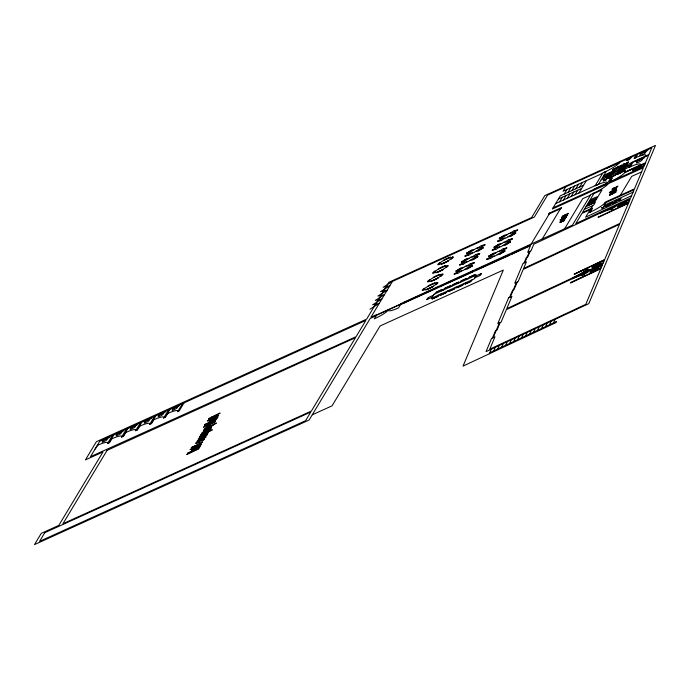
<?xml version="1.0" encoding="UTF-8"?>
<svg xmlns="http://www.w3.org/2000/svg" width="690" height="690" viewBox="0 0 690 690"><rect width="100%" height="100%" fill="white"/><g stroke="black" fill="none" stroke-linecap="round" stroke-linejoin="round"><path stroke-width="1.03" d="M210.183 428.352L203.196 431.155L208.889 428.283M211.589 427.636L210.286 427.679M197.357 442.23L199.764 440.832L198.962 442.161L197.004 442.79L197.349 442.221M202.644 433.941L210.269 429.516L201.903 433.311L201.661 433.743L202.903 433.182L201.17 434.571A3.122 0.526 -27 0 1 201.376 434.269M610.71 194.045C625.882 185.412 607.364 195.348 610.84 193.666L609.969 194.364L610.702 194.062M215.616 420.624L215.09 421.443L208.423 423.884L207.966 424.678L206.784 425.187L207.25 424.419L204.852 425.506L207.681 423.712L215.625 420.633M204.861 437.348L204.257 437.02M584.792 275.922L584.879 275.491A15.818 2.665 -27 0 0 572.303 278.769M612.392 210.441L612.479 210.001A15.818 2.665 -27 0 0 599.912 213.279M212.882 425.402L216.418 423.022L204.964 428.214L204.723 428.654L205.594 428.257L203.981 429.697M197.133 441.229L199.263 439.314L202.265 438.314M207.595 432.656L202.713 434.45L201.411 435.735M199.962 436.261L201.929 436.002L207.121 433.458M508.556 297.933L497.775 323.636L501.147 322.058L506.374 309.612L602.534 264.624L600.956 268.358L570.734 282.503M489.305 353.806L491.237 349.209M493.755 350.839L495.222 347.346M497.749 348.976L499.215 345.483M501.734 347.105L503.2 343.62M505.727 345.241L507.185 341.757M509.712 343.37L511.169 339.894M513.705 341.507L515.163 338.031M517.69 339.635L519.147 336.177M521.683 337.772L523.132 334.314M525.668 335.901L527.117 332.451M529.661 334.038L531.11 330.588M533.655 332.175L535.095 328.725M537.639 330.303L539.08 326.862M541.633 328.44L543.073 324.999M545.618 326.568L547.058 323.144M549.611 324.705L551.043 321.281M553.596 322.834L555.027 319.418M509.531 297.476L512.636 290.111L514.128 289.412L517.233 282.038M524.098 262.933L526.418 257.404L527.91 256.706L530.239 251.177M499.422 322.868L493.212 337.608L492.47 337.953L495.575 330.588L497.059 329.889L500.164 322.523M510.281 297.123L516.482 282.391M524.84 262.579L529.497 251.531M598.394 216.867L598.144 217.462L628.374 203.317M607.191 183.273L607.39 182.807A15.12 2.544 -27 0 0 596.272 185.334M640.355 165.091L640.553 164.617A15.12 2.544 -27 0 0 629.444 167.144M645.806 156.018L646.004 155.552A15.12 2.544 -27 0 0 634.895 158.079M97.825 445.162L95.073 449.121M97.325 445.378L98.946 444.662A14.24 2.398 -27 0 1 107.606 443.437L112.453 435.381L113.928 434.709L109.089 442.773M111.832 438.805L109.589 442.54L107.606 443.437M111.34 439.021L112.953 438.314A14.24 2.398 -27 0 1 121.621 437.081L126.46 429.025L127.943 428.352L123.096 436.416M125.847 432.449L123.596 436.184L121.621 437.081M135.628 430.733L140.475 422.668L141.95 422.004L137.112 430.06L135.628 430.733A14.24 2.398 -27 0 0 126.969 431.957L125.347 432.665M139.854 426.092L137.129 430.051M139.363 426.308L140.976 425.601A14.24 2.398 -27 0 1 149.644 424.376L154.482 416.32L155.966 415.647L151.119 423.703M153.87 419.736L151.619 423.479L149.644 424.376M163.651 418.019L168.498 409.964L169.973 409.291L165.126 417.346L163.651 418.019A14.24 2.398 -27 0 0 154.991 419.244L153.37 419.96M167.877 413.388L165.151 417.338M177.658 411.663L182.505 403.607L183.989 402.934L179.141 410.99L177.658 411.663A14.24 2.398 -27 0 0 168.998 412.887L167.385 413.603M186.861 454.382L198.772 448.673M205.215 426.118L203.464 427.257L205.215 426.127M202.274 432.716L210.174 428.335M206.345 425.946L214.961 421.719L206.345 425.946L214.711 422.133M194.718 447.18L195.641 445.645L191.268 447.629L202.696 442.143L196.961 445.05L196.046 446.594L201.506 444.118L201.239 444.558L190.078 449.604L194.727 447.198L195.65 445.662M202.627 433.967L201.152 434.614M193.053 449.319L194.071 448.284L191.682 450.26L199.764 447.025L200.005 446.585L199.117 446.991L200.712 445.464L195.805 447.698M201.816 441.126L203.352 439.539L200.833 440.332L199.798 442.083L195.995 443.48M209.105 419.848L216.324 415.734L210.303 417.838L220.162 413.06L208.656 418.744L214.366 416.76M198.763 448.655L186.852 454.365M199.393 447.612L187.482 453.313L199.401 447.62M611.892 178.08L609.365 182.289L643.83 166.652L645.279 163.22L624.968 172.431L645.469 162.771L648.721 155.069L633.041 162.176L630.281 166.764L628.607 167.523L629.944 165.307L602.37 177.813L598.437 184.351L595.099 185.869L602.888 172.897L606.234 171.387L602.672 177.313L630.237 164.807L631.669 162.435L648.911 154.612L651.774 147.815L637.879 154.12L635.732 157.7L634.058 158.459L636.215 154.879L547.558 195.089L534.353 217.057L392.463 281.408L370.97 317.159L376.973 314.433L374.308 318.866A13.757 2.32 -27 0 0 388.591 309.75A13.757 2.32 -27 0 0 398.527 307.878L401.183 303.453L572.407 225.207L590.873 194.502L594.211 192.984L582.524 212.417L592.261 208.009L589.571 212.486L591.321 211.666A15.12 2.544 -27 0 0 605.268 202.472M404.245 303.005L405.021 301.711M436.391 288.429L437.167 287.135M432.82 297.657L431.957 299.098L438.348 296.2L439.211 294.759M435.166 293.759L436.028 292.319L442.419 289.421L441.557 290.861M432.682 298.77L437.848 296.424M436.761 291.991L441.928 289.645M440.22 286.686L440.996 285.393M441.022 293.94L440.16 295.38L446.551 292.482L447.413 291.042M443.368 290.041L444.231 288.601L450.622 285.703L449.759 287.144M440.884 295.053L446.05 292.707M444.964 288.273L450.13 285.927M449.225 290.223L448.362 291.663L454.753 288.765L455.616 287.325M451.57 286.324L452.433 284.884L458.824 281.986L457.962 283.426M449.087 291.327L454.253 288.989M453.166 284.547L458.332 282.21M457.427 286.497L456.564 287.937L462.956 285.039L463.818 283.599M459.773 282.607L460.635 281.158L467.027 278.26L466.164 279.7M457.289 287.609L462.455 285.263M461.368 280.83L466.535 278.484M465.629 282.779L464.758 284.22L471.149 281.322L472.02 279.881M467.975 278.881L468.838 277.44L475.229 274.542L474.366 275.983M472.365 272.11L473.142 270.816M465.491 283.892L470.658 281.546M469.571 277.113L474.737 274.767M476.204 270.368L476.98 269.083M508.34 255.792L509.117 254.506M512.178 254.049L512.955 252.764M530.774 244.683L549.309 213.848M565.697 186.861L563.049 191.259L602.646 173.302M559.53 201.808L562.281 197.228M564.17 194.08L566.921 189.508M563.402 200.048L566.154 195.477M568.043 192.329L570.794 187.749M541.969 239.447L560.384 208.829M567.275 198.297L570.026 193.718M571.924 190.569L574.675 185.989M571.148 196.538L573.899 191.958M575.796 188.81L578.548 184.239M575.029 194.778L577.78 190.199M579.669 187.059L582.42 182.479M578.901 193.019L586.293 180.72M564.558 228.882L582.696 198.703L590.459 195.184M593.883 189.31L607.252 183.135M606.476 168.36L619.655 162.504M590.131 209.7L585.629 217.186L631.591 195.684M590.735 208.699L592.538 205.698M594.202 202.929L602.008 189.94L593.805 193.666M590.105 212.235L592.494 208.268L591.96 208.509M609.96 181.944L612.341 177.977L610.227 178.839L607.692 183.048L553.104 207.802M605.535 202.713L603.931 205.379L633.084 192.156M627.055 171.12L640.415 164.945M640.406 152.973L639.803 153.982L647.643 150.429L648.246 149.42M636.956 160.399L636.352 161.408L644.193 157.846L644.796 156.846M620.327 195.27L631.686 176.381L641.631 171.879M620.241 199.056L618.206 200.29L621.034 198.573L620.112 200.109L617.481 200.592L619.741 199.16M588.337 267.513L588.009 268.056A15.818 2.665 -27 0 1 572.7 277.829M205.87 437.055L205.844 436.27L204.266 436.986M619.784 162.331L619.353 162.9A15.12 2.544 -27 0 1 604.086 172.345M608.183 183.73L607.761 184.299A15.12 2.544 -27 0 1 592.486 193.743M204.361 439.539L204.602 438.84M196.055 442.851L196.003 443.489M195.632 448.595C197.78 445.533 202.498 445.628 195.624 448.578M212.874 425.394L209.596 427.61L203.973 429.68M217.833 417.226L216.22 418.528M211.58 427.619L209.967 428.921M199.971 436.27L201.532 434.985L200.661 435.39L200.911 434.967L212.373 429.784L208.604 431.785L208.259 432.708M202.308 438.452L204.852 437.339M202.851 438.961C200.04 438.84 198.66 440.565 197.133 441.212M216.263 418.149L209.45 420.762L215.142 417.89M613.427 169.326L615.661 168.213L612.625 169.809L616.351 167.912L612.384 170.309L615.584 168.472M199.996 438.202C210.502 434.536 205.327 433.337 199.833 438.21M205.862 437.037L202.851 438.944M204.352 439.521L201.808 441.117M202.334 437.658L206.379 435.485L207.405 434.208M196.064 442.868L200.014 440.418L204.611 438.849M193.398 448.897L194.054 448.31M204.645 437.589L203.904 438.124M195.796 447.689L194.511 449.104L192.959 449.518M216.255 418.14L208.527 422.323L217.143 418.097L216.212 418.511M197.625 440.427L198.341 439.884M206.379 435.485L206.853 435.131M207.216 433.027L204.033 434.76M208.251 432.699L207.129 433.467M615.773 188.543L616.489 187.844L613.617 189.517M468.743 253.575L465.155 255.869L468.889 255.162L472.477 252.876M477.497 248.046L481.094 245.761L484.82 245.054L481.232 247.348M465.5 255.8L464.827 256.231L468.519 255.231M481.439 245.692L485.13 244.691L484.458 245.123M463.43 262.416L459.842 264.71L463.568 264.003L467.165 261.717M472.184 256.887L475.772 254.601L479.507 253.894L475.919 256.188M460.187 264.641L459.514 265.072L463.206 264.072M476.117 254.532L479.817 253.532L479.145 253.963M501.345 238.792L497.757 241.086L501.483 240.379L505.071 238.093M510.1 233.263L513.688 230.978L517.422 230.27L513.834 232.565M498.094 241.017L497.421 241.448L501.121 240.448M514.033 230.909L517.724 229.908L517.052 230.339M457.953 271.524L454.365 273.818L458.091 273.111L461.688 270.825M466.707 265.995L470.304 263.709L474.03 263.002L470.442 265.296M454.71 273.749L454.037 274.18L457.729 273.18M470.64 263.64L474.341 262.64L473.668 263.071M496.024 247.632L492.436 249.927L496.17 249.219L499.758 246.934M504.787 242.104L508.375 239.818L512.101 239.111L508.513 241.405M492.781 249.858L492.108 250.289L495.8 249.288M508.72 239.749L512.411 238.749L511.739 239.18M490.555 256.74L486.959 259.035L490.693 258.327L494.282 256.042M499.31 251.212L502.898 248.918L506.632 248.219L503.036 250.505M487.304 258.966L486.631 259.397L490.331 258.396M503.243 248.857L506.934 247.857L506.262 248.288M611.107 203.481L609.52 204.913L610.917 203.438L612.418 202.972L611.901 203.835L612.548 203.541L613.246 202.386L611.443 203.179M392.463 281.408L383.183 287.256L389.824 285.807L380.544 291.654L387.176 290.205L377.896 296.053L384.537 294.604L375.248 300.443L381.889 298.994L372.609 304.842L379.25 303.393L369.961 309.241M210.545 426.782C215.297 423.143 201.653 430.043 206.845 428.568M210.545 426.765L206.836 428.559M216.16 416.001L209.105 419.839L218.721 415.492L207.293 420.978L214.357 416.743M209.588 427.593L210.424 427.145M199.272 439.323L199.781 439.056M199.35 439.582L199.884 439.314M202.593 437.227L204.024 436.546M197.711 446.525L198.53 446.128M615.851 187.732L617.964 186.119L612.013 189.25L614.022 187.74L615.808 187.568M575.046 273.732L574.27 274.103L604.5 259.949L602.931 263.675L506.77 308.663L511.937 296.355L508.521 297.951M609.417 182.195L611.176 181.375A15.12 2.544 -27 0 0 625.114 172.181M629.798 199.936L626.399 201.532L625.511 203.636L628.918 202.041M625.459 202.446L626.149 202.118M625.071 203.369L625.761 203.05M598.334 217.014L628.564 202.869M588.234 267.686L574.209 274.24L604.69 259.5L619.517 224.336L523.244 269.385L518.112 281.632L514.731 283.211L523.037 263.425L526.41 261.846L523.632 268.462L619.905 223.405L630.143 199.125L533.818 244.191L531.041 250.806L527.669 252.385L530.438 245.769L400.407 304.747M604.198 260.682L600.792 262.269L599.912 264.373L603.31 262.778M599.86 263.183L600.55 262.856M599.463 264.106L600.153 263.787M602.189 265.434L598.791 267.03L597.902 269.135L601.301 267.539M597.851 267.944L598.541 267.616M597.462 268.867L598.152 268.548M584.818 275.793L570.544 282.952L600.774 268.807L585.793 304.333L489.779 349.166L494.972 336.78L491.599 338.359L486.027 351.641L588.786 303.652L655.5 145.4L544.815 195.598L531.611 217.574L388.746 282.365L366.649 319.116L96.367 441.712L85.422 459.911L102.974 451.95L58.814 525.392L41.262 533.353L34.5 544.6L309.103 420.046L370.194 318.452L376.197 315.727M489.771 352.711L556.476 321.488L556.011 322.592L463.025 366.105L503.312 270.066L380.078 325.965L332.054 405.841L312.251 414.819M603.854 175.338L631.428 162.831M583.542 185.3L560.297 195.839L552.354 209.053L643.356 167.774L634.472 188.862L605.561 201.972L604.949 202.989L634.093 189.759L630.634 197.961L575.788 223.62L581.929 213.417L591.658 209.001M558.408 198.987L581.653 188.448M601.18 179.78L628.754 167.273M555.648 203.567L595.254 185.61M640.553 166.385L641.234 166.074M639.932 167.42L640.613 167.109M613.617 189.534C610.296 190.069 620.31 185.774 615.765 188.56M590.079 202.144L594.616 200.091M585.991 206.655L595.237 202.455L593.581 205.223L584.335 209.415M376.68 314.925L400.899 303.936M404.745 302.177L436.882 287.601M440.72 285.858L472.857 271.282M476.695 269.54L508.832 254.964M512.67 253.23L530.351 245.209L512.428 253.627M376.49 315.244L400.7 304.255M404.504 302.574L436.641 287.997M440.479 286.264L472.616 271.688M476.454 269.945L508.599 255.369M433.38 295.268L428.568 297.459L427.412 299.365L432.233 297.183M475.979 275.948L480.792 273.766L479.645 275.681L474.832 277.863M428.43 297.675L426.541 299.658L427.507 299.219M480.663 273.982L481.629 273.551L479.74 275.526M204.852 425.523L207.259 424.428M208.432 423.902L212.408 422.099M206.603 425.523L214.97 421.728M209.967 428.904L210.899 428.499L202.274 432.699M201.911 433.329L210.278 429.534M197.349 441.376L198.858 440.686M207.975 429.007L209.07 428.524M215.133 417.881L216.539 417.303M208.88 428.274L210.295 427.697M201.351 438.09L202.343 437.676M204.033 434.778L201.402 435.718M200.842 440.341L202.092 439.815M201.359 438.107L199.255 438.831A3.752 0.63 -27 0 1 198.522 438.771L198.806 438.279A3.786 0.638 -27 0 1 200.247 437.227L206.163 434.441M201.256 436.235L201.92 435.985M210.312 417.847L216.332 415.751M216.539 417.286L217.842 417.019M206.155 434.424L206.733 434.277M217.04 417.122L217.695 416.984M200.695 436.408L200.022 436.511M507.15 234.635L504.657 235.1L499.293 238.524L501.785 238.059M513.334 233.393L515.827 232.918L510.462 236.342L507.969 236.808M504.131 235.437L499.318 238.3L499.784 238.214M515.301 233.255L515.766 233.168L510.954 236.023M501.837 243.475L499.344 243.941L493.971 247.365L496.472 246.899M508.021 242.233L510.514 241.759L505.149 245.183L502.648 245.649M509.988 242.095L510.453 242.009L505.641 244.864M498.818 244.277L494.006 247.141L494.471 247.055M480.732 248.176L483.233 247.701L477.859 251.126L475.367 251.6M474.556 249.418L472.055 249.892L466.69 253.316L469.191 252.842M471.529 250.229L466.716 253.083L467.19 252.997M482.707 248.038L483.173 247.952L478.36 250.815M496.36 252.583L493.868 253.049L488.503 256.473L490.995 256.007M502.544 251.332L505.037 250.867L499.672 254.291L497.171 254.757M504.511 251.203L504.977 251.117L500.164 253.972M493.341 253.385L488.529 256.249L488.994 256.163M469.243 258.258L466.742 258.733L461.377 262.157L463.87 261.683M475.419 257.016L477.911 256.542L472.547 259.966L470.054 260.44M477.385 256.878L477.859 256.792L473.047 259.656M466.216 259.069L461.403 261.924L461.869 261.838M463.766 267.366L461.265 267.832L455.9 271.256L458.393 270.791M469.942 266.124L472.443 265.65L467.07 269.074L464.577 269.548M471.908 265.986L472.383 265.9L467.57 268.755M460.739 268.169L455.926 271.032L456.401 270.946M206.724 434.26L207.405 434.226M616.248 205.62A4.037 0.681 -27 0 1 612.306 208.466A4.037 0.681 -27 0 1 609.417 208.82M582.205 273.369A4.037 0.681 -27 0 1 586.146 270.532A4.037 0.681 -27 0 1 589.036 270.178M588.639 271.127A4.037 0.681 -27 0 1 584.697 273.964A4.037 0.681 -27 0 1 581.808 274.318M615.86 188.879C600.067 197.797 618.318 188.051 615.756 189.258C619.715 186.257 605.915 193.442 615.86 188.879M561.229 220.774L562.643 219.869L561.229 220.774M611.245 192.795L612.625 191.915L611.245 192.795M566.473 215.944C569.914 214.15 557.951 219.394 562.833 217.523L562.591 217.928L566.473 215.944M564.498 219.204L563.713 220.007L565.144 218.851L560.608 221.223L564.498 219.204M614.436 191.268L613.669 192.044L615.066 190.914L610.65 193.226L614.436 191.268M617.602 173.725L619.387 172.862L617.602 173.725M616.075 201.635L614.281 202.55L616.075 201.635M621.328 165.971L619.335 166.989L621.328 165.971M562.721 218.359C558.943 219.903 570.544 213.917 565.214 217.505L565.964 216.772L562.721 218.359M591.813 201.609L592.65 201.204L591.813 201.609M592.227 200.919L593.072 200.514L592.227 200.919M609.158 175.458L610.141 174.993L609.158 175.458M610.641 172.992L611.625 172.517L610.641 172.992M621.233 169.99L622.207 169.516L621.233 169.99M622.716 167.515L623.7 167.04L622.716 167.515M616.938 174.009L619.102 173.337L616.774 174.665L619.344 173.432L620.207 172.284L616.938 174.009M622.078 165.617L618.438 167.618L619.913 166.04L622.233 164.996L619.68 166.419L622.078 165.617M616.757 201.308L613.462 203.127L614.799 201.696L616.894 200.747L614.566 202.075L616.757 201.308M626.761 159.916C630.738 160.08 631.721 155.837 626.761 159.916M626.287 160.106C627.512 161.003 630.695 158.752 631.393 157.096L626.856 159.157L626.287 160.106M607.14 178.632C610.9 178.175 612.194 174.932 607.14 178.632M622.121 171.827C625.89 171.379 627.176 168.127 622.121 171.827M597.954 267.686L597.35 269.126L591.114 272.041A3.536 0.595 -27 0 1 591.718 270.609L597.954 267.686M599.964 262.924L599.36 264.365L593.115 267.28A3.536 0.595 -27 0 1 593.719 265.848L599.964 262.924M625.571 202.187L624.968 203.619L618.723 206.543A3.536 0.595 -27 0 1 619.327 205.111L625.571 202.187M44.798 532.689L39.589 541.348L305.567 420.719L310.767 412.059L44.798 532.689M99.903 441.039L90.511 456.668L356.075 336.703L365.873 320.41L99.903 441.039M102.612 439.841L102.068 440.755L109.124 437.555L109.667 436.641L102.612 439.841M103.077 440.427L102.077 442.092A3.183 0.535 -27 0 0 106.89 439.91L107.89 438.245L103.077 440.427M116.619 433.493L116.075 434.398L123.13 431.198L123.674 430.293L116.619 433.493M107.062 450.372L62.954 523.727L311.371 411.059L355.479 337.703L107.062 450.372M117.084 434.07L116.084 435.735A3.183 0.535 -27 0 0 120.897 433.553L121.897 431.888L117.084 434.07M130.634 427.136L130.091 428.041L137.146 424.842L137.689 423.936L130.634 427.136M131.1 427.714L130.1 429.378A3.183 0.535 -27 0 0 134.912 427.196L135.913 425.532L131.1 427.714M144.641 420.779L144.098 421.685L151.153 418.485L151.697 417.579L144.641 420.779M145.107 421.366L144.107 423.022A3.183 0.535 -27 0 0 148.919 420.84L149.92 419.175L145.107 421.366M158.657 414.423L158.114 415.328L165.169 412.128L165.712 411.223L158.657 414.423M159.123 415.009L158.122 416.674A3.183 0.535 -27 0 0 162.935 414.492L163.935 412.827L159.123 415.009M172.664 408.066L172.121 408.98L179.176 405.78L179.719 404.866L172.664 408.066M173.13 408.653L172.129 410.317A3.183 0.535 -27 0 0 176.942 408.135L177.942 406.47L173.13 408.653M204.861 424.419L204.611 424.85L216.513 419.132L204.861 424.419M208.837 425.169L208.087 426.454L209.441 425.834L210.2 424.557L208.837 425.169M424.54 288.308L423.289 290.395A5.21 0.88 -27 0 1 424.54 288.308M429.697 279.735L428.438 281.822A5.21 0.88 -27 0 1 429.697 279.735M434.855 271.161L433.596 273.249A5.21 0.88 -27 0 1 434.855 271.161M440.013 262.588L438.754 264.675A5.21 0.88 -27 0 1 440.013 262.588M436.908 282.702L435.657 284.789A5.21 0.88 -27 0 0 436.908 282.702M442.066 274.12L440.807 276.216A5.21 0.88 -27 0 0 442.066 274.12M447.224 265.547L445.964 267.642A5.21 0.88 -27 0 0 447.224 265.547M452.373 256.973L451.122 259.069A5.21 0.88 -27 0 0 452.373 256.973M433.958 294.311L431.621 298.209L474.211 278.889L476.557 274.991L433.958 294.311M549.3 213.124L548.697 214.124L561.073 208.509L561.677 207.509L549.3 213.124M560.142 219.946L562.186 219.179L561.358 219.963L561.798 219.894L565.55 218.238L562.083 219.567L566.154 217.221L560.142 219.946M561.824 217.41L562.583 217.074L561.824 217.41M562.126 216.962L567.689 214.676L565.567 214.961L568.439 213.417L562.686 216.03L565.196 215.056L562.126 216.962M560.297 221.749L559.814 222.534L564.006 220.8L560.539 222.137L564.61 219.791L560.297 221.749M563.29 216.755L567.611 214.797L563.29 216.755M590.554 199.953L587.285 205.387A4.502 0.759 -27 0 0 593.952 202.368L597.221 196.926A4.502 0.759 -27 0 0 590.554 199.953M590.976 200.661L589.182 203.636L593.719 201.575L595.513 198.599L590.976 200.661M604.112 179.59L603.189 181.125L606.26 179.728L603.983 180.633L606.639 178.977L604.354 180.021L604.794 179.279L604.112 179.59M606.363 176.192L605.501 177.632L612.573 174.423L613.445 172.983L606.363 176.192M607.856 173.716L606.984 175.157L614.057 171.948L614.928 170.508L607.856 173.716M611.469 176.252L610.779 177.399L615.325 175.32L616.498 173.966L612.409 176.554L611.599 176.812L612.116 175.959L611.469 176.252M617.766 166.635L616.696 168.412L618.482 166.307L617.766 166.635M618.438 170.715L617.576 172.155L624.648 168.947L625.511 167.506L618.438 170.715M619.922 168.248L619.059 169.688L626.132 166.48L627.003 165.039L619.922 168.248M623.648 164.022L622.63 165.721L624.26 163.918L625.14 164.237L627.667 162.374L626.787 163.832L627.495 163.513L628.512 161.814L625.494 163.875L623.648 164.022M621.129 171.87L620.163 173.475L621.785 171.577L621.129 171.87M609.736 192.751L615.592 190.095L609.736 192.751M610.055 192.225L615.903 189.569L610.055 192.225M609.382 195.339C627.71 186.895 601.628 197.771 612.703 193.579L609.382 195.339M604.889 206.181L606.087 205.879L605.596 206.698L606.243 206.396L606.941 205.249L604.889 206.181M606.838 206L609.701 203.99L607.416 205.025L608.511 204.645L606.872 205.982M640.924 153.62L639.811 155.466A3.536 0.595 -27 0 0 645.159 153.042L646.271 151.196L640.924 153.62M637.474 161.046L636.361 162.892A3.536 0.595 -27 0 0 641.709 160.468L642.821 158.622L637.474 161.046M640.717 166.1L639.759 167.704L633.575 170.508A3.536 0.595 -27 0 1 634.541 168.903L640.717 166.1M641.622 165.419L640.216 167.765L643.589 166.238L644.995 163.892L641.622 165.419M612.306 207.785L613.039 207.44L612.306 207.785M585.439 271.506L586.172 271.161L585.439 271.506M584.689 273.283L585.422 272.938L584.689 273.283M609.753 177.537L607.735 178.546L609.753 177.537M624.743 170.741L622.725 171.75L624.743 170.741M604.138 206.517L602.568 207.845L601.361 207.776L602.482 208.415L604.837 206.198L604.138 206.517M476.367 248.262L467.734 253.765L473.737 252.635L482.37 247.132L476.367 248.262M471.054 257.103L462.421 262.605L468.424 261.476L477.049 255.973L471.054 257.103M508.961 233.479L500.336 238.982L506.331 237.852L514.964 232.349L508.961 233.479M465.577 266.211L456.944 271.713L462.947 270.584L471.572 265.081L465.577 266.211M503.648 242.319L495.015 247.822L501.018 246.692L509.651 241.19L503.648 242.319M498.171 251.427L489.546 256.93L495.541 255.8L504.174 250.298L498.171 251.427M450.57 257.215L443.584 260.38A5.21 0.88 -27 0 1 450.57 257.215M448.345 260.915L441.359 264.08A5.21 0.88 -27 0 0 448.345 260.915M445.412 265.788L438.426 268.962A5.21 0.88 -27 0 1 445.412 265.788M443.196 269.488L436.201 272.654A5.21 0.88 -27 0 0 443.196 269.488M440.263 274.361L433.268 277.535A5.21 0.88 -27 0 1 440.263 274.361M438.038 278.061L431.043 281.227A5.21 0.88 -27 0 0 438.038 278.061M435.105 282.935L428.111 286.109A5.21 0.88 -27 0 1 435.105 282.935M432.88 286.635L425.894 289.8A5.21 0.88 -27 0 0 432.88 286.635M426.351 289.455A7.038 1.19 -27 0 0 436.356 283.625A7.038 1.19 -27 0 0 427.584 286.574A7.038 1.19 -27 0 0 426.351 289.455M431.509 280.882A7.038 1.19 -27 0 0 441.505 275.051A7.038 1.19 -27 0 0 432.742 277.992A7.038 1.19 -27 0 0 431.509 280.882M436.666 272.309A7.038 1.19 -27 0 0 446.663 266.478A7.038 1.19 -27 0 0 437.891 269.419A7.038 1.19 -27 0 0 436.666 272.309M441.816 263.735A7.038 1.19 -27 0 0 451.821 257.905A7.038 1.19 -27 0 0 443.049 260.846A7.038 1.19 -27 0 0 441.816 263.735"/></g></svg>
